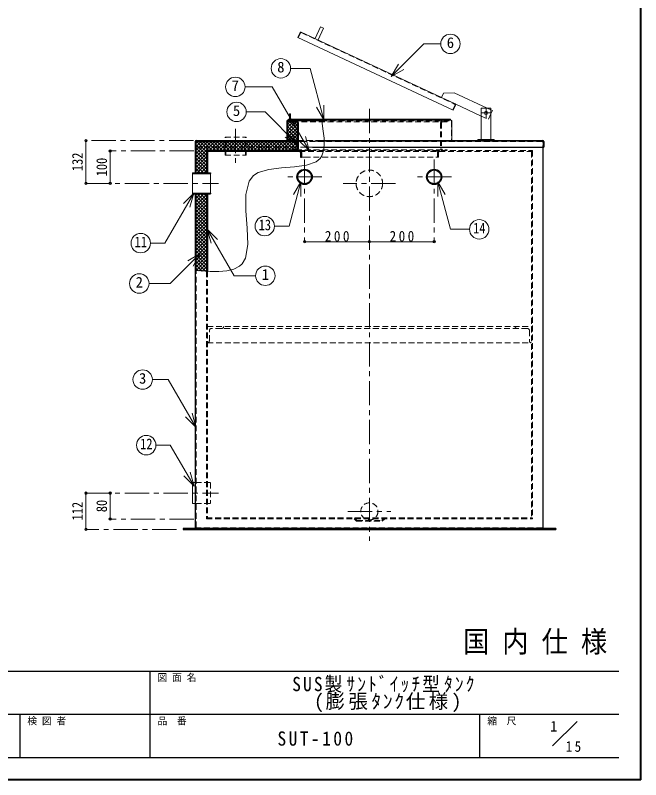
# Model space of a CAD drawing. Units: millimetres at full size, sheet at 1:15. Extents: x -3184 to 2891, y -2037 to 2178.
# Drawn here: x 960 to 2891, y -2037 to 322 of the extents above; entities that cross this region are included whole.
import ezdxf
from ezdxf.enums import TextEntityAlignment as Align

# ---------------------------------------------------------------- set-up
doc = ezdxf.new("R2010")
doc.units = ezdxf.units.MM
doc.header["$LTSCALE"] = 15
doc.header["$PDMODE"] = 32
doc.header["$PDSIZE"] = 7.5
doc.linetypes.add('CHAIN1', pattern=[8, 5, -1, 1, -1])
doc.linetypes.add('DASHED1', pattern=[1.8, 1.2, -0.6])
doc.layers.add('0-0', color=7, linetype='Continuous', lineweight=18)
doc.styles.add('ＭＳ ゴシック', font='')
doc.styles.get('ＭＳ ゴシック').set_extended_font_data('MS Gothic')

msp = doc.modelspace()

# ---------------------------------------------------------------- linework, layer by layer
at = {"layer": '0-0', "color": 1, "lineweight": 40}
for q in [(2890.8, 2177.87), (-3184.2, -2037.13)]:
    msp.add_line((2890.8, -2037.13), q, dxfattribs=at)
at = {"layer": '0-0', "color": 4, "lineweight": 9}
for p, q in [((1902.74, 286.53), (1885.83, 250.28)), ((2281.88, 82.15), (2275.54, 68.56)), ((2318.14, 48.69), (2398.3, 11.31)), ((2428.3, 30.43), (2433.23, 28.13)), ((2433.23, 28.13), (2428.3, 17.54)), ((1813.3, 1.37), (2303.3, 1.37)), ((2293.3, 1.37), (2293.3, -1.63)), ((2303.3, 1.37), (2303.3, -1.63)), ((1799.8, -24.43), (1818.1, -6.13)), ((1799.8, -13.82), (1807.49, -6.13)), ((1799.8, -35.04), (1828.47, -6.37)), ((1799.8, -8.91), (1830.3, -39.41)), ((1799.8, -45.64), (1830.3, -15.14)), ((1799.8, -19.52), (1830.3, -50.02)), ((1807.62, -6.13), (1830.3, -28.81)), ((1818.23, -6.13), (1830.3, -18.2)), ((1799.8, -56.25), (1830.3, -25.75)), ((1799.8, -30.13), (1830.3, -60.63)), ((1799.8, -40.73), (1823.69, -64.63)), ((1802.02, -64.63), (1830.3, -36.36)), ((1812.63, -64.63), (1830.3, -46.96)), ((1178.3, -196.63), (1178.3, -64.63)), ((1518.3, -125.62), (1576.29, -67.63)), ((1518.3, -115.01), (1565.68, -67.63)), ((1518.3, -104.4), (1555.07, -67.63)), ((1518.3, -93.8), (1544.47, -67.63)), ((1518.3, -83.19), (1533.86, -67.63)), ((1518.3, -72.59), (1523.25, -67.63)), ((1519.22, -67.75), (1550.3, -98.83)), ((1529.71, -67.63), (1557.71, -95.63)), ((1540.32, -67.63), (1568.32, -95.63)), ((1550.92, -67.63), (1578.92, -95.63)), ((1558.89, -95.63), (1586.89, -67.63)), ((1561.53, -67.63), (1589.53, -95.63)), ((1569.5, -95.63), (1597.5, -67.63)), ((1572.13, -67.63), (1600.13, -95.63)), ((1580.11, -95.63), (1608.11, -67.63)), ((1582.74, -67.63), (1610.74, -95.63)), ((1590.71, -95.63), (1618.71, -67.63)), ((1593.35, -67.63), (1621.35, -95.63)), ((1601.32, -95.63), (1629.32, -67.63)), ((1603.95, -67.63), (1631.95, -95.63)), ((1611.93, -95.63), (1639.93, -67.63)), ((1614.56, -67.63), (1642.56, -95.63)), ((1622.53, -95.63), (1650.53, -67.63)), ((1625.17, -67.63), (1653.17, -95.63)), ((1633.14, -95.63), (1661.14, -67.63)), ((1635.77, -67.63), (1663.77, -95.63)), ((1643.75, -95.63), (1671.75, -67.63)), ((1646.38, -67.63), (1674.38, -95.63)), ((1654.35, -95.63), (1682.35, -67.63)), ((1656.99, -67.63), (1684.99, -95.63)), ((1664.96, -95.63), (1692.96, -67.63)), ((1667.59, -67.63), (1695.59, -95.63)), ((1675.57, -95.63), (1703.57, -67.63)), ((1678.2, -67.63), (1706.2, -95.63)), ((1686.17, -95.63), (1714.17, -67.63)), ((1688.81, -67.63), (1716.81, -95.63)), ((1696.78, -95.63), (1724.78, -67.63)), ((1699.41, -67.63), (1727.41, -95.63)), ((1707.39, -95.63), (1735.39, -67.63)), ((1710.02, -67.63), (1738.02, -95.63)), ((1717.99, -95.63), (1745.99, -67.63)), ((1720.63, -67.63), (1748.63, -95.63)), ((1728.6, -95.63), (1756.6, -67.63)), ((1731.23, -67.63), (1759.23, -95.63)), ((1739.2, -95.63), (1767.2, -67.63)), ((1741.84, -67.63), (1769.84, -95.63)), ((1749.81, -95.63), (1777.81, -67.63)), ((1752.45, -67.63), (1780.45, -95.63)), ((1760.42, -95.63), (1788.42, -67.63)), ((1763.05, -67.63), (1791.05, -95.63)), ((1771.02, -95.63), (1799.02, -67.63)), ((1773.66, -67.63), (1801.66, -95.63)), ((1781.63, -95.63), (1809.63, -67.63)), ((1784.27, -67.63), (1812.27, -95.63)), ((1792.24, -95.63), (1820.24, -67.63)), ((1794.87, -67.63), (1819.87, -92.63)), ((1799.8, -51.34), (1813.09, -64.63)), ((1799.8, -61.95), (1802.48, -64.63)), ((1802.84, -95.63), (1830.3, -68.18)), ((1805.48, -67.63), (1829.51, -91.66)), ((1816.09, -67.63), (1830.3, -81.84)), ((1823.24, -64.63), (1830.3, -57.57)), ((1826.69, -67.63), (1830.3, -71.23)), ((1518.3, -77.43), (1550.3, -109.43)), ((1518.3, -88.04), (1550.3, -120.04)), ((1816.45, -92.63), (1830.3, -78.78)), ((1827.06, -92.63), (1830.3, -89.39)), ((1253.3, -96.63), (1253.3, -196.63)), ((1518.3, -98.65), (1550.3, -130.65)), ((1518.3, -136.22), (1550.3, -104.22)), ((1518.3, -109.25), (1550.3, -141.25)), ((1518.3, -146.83), (1550.3, -114.83)), ((1518.3, -119.86), (1550.3, -151.86)), ((1518.3, -157.44), (1550.3, -125.44)), ((1518.3, -130.47), (1550.3, -162.47)), ((1518.3, -141.07), (1541.36, -164.13)), ((1522.21, -164.13), (1550.3, -136.04)), ((1518.3, -151.68), (1530.75, -164.13)), ((1518.3, -162.29), (1520.14, -164.13)), ((1532.82, -164.13), (1550.3, -146.65)), ((1543.43, -164.13), (1550.3, -157.26)), ((1518.3, -252.9), (1542.07, -229.13)), ((1518.3, -242.29), (1531.46, -229.13)), ((1518.3, -231.68), (1520.85, -229.13)), ((1518.3, -263.5), (1550.3, -231.5)), ((1521.5, -229.13), (1550.3, -257.93)), ((1532.11, -229.13), (1550.3, -247.32)), ((1542.72, -229.13), (1550.3, -236.71)), ((1518.3, -236.53), (1550.3, -268.53)), ((1518.3, -274.11), (1550.3, -242.11)), ((1518.3, -247.14), (1550.3, -279.14)), ((1518.3, -284.72), (1550.3, -252.72)), ((1518.3, -257.75), (1550.3, -289.75)), ((1518.3, -295.32), (1550.3, -263.32)), ((1518.3, -268.35), (1550.3, -300.35)), ((1518.3, -305.93), (1550.3, -273.93)), ((1518.3, -278.96), (1550.3, -310.96)), ((1518.3, -316.54), (1550.3, -284.54)), ((1518.3, -289.56), (1550.3, -321.56)), ((1518.3, -327.14), (1550.3, -295.14)), ((1518.3, -300.17), (1550.3, -332.17)), ((1518.3, -337.75), (1550.3, -305.75)), ((1518.3, -310.78), (1550.3, -342.78)), ((1518.3, -348.36), (1550.3, -316.36)), ((1518.3, -321.38), (1550.3, -353.38)), ((1518.3, -358.96), (1550.3, -326.96)), ((1518.3, -331.99), (1550.3, -363.99)), ((1518.3, -369.57), (1550.3, -337.57)), ((1518.3, -342.6), (1550.3, -374.6)), ((1518.3, -380.18), (1550.3, -348.18)), ((1518.3, -353.2), (1550.3, -385.2)), ((1518.3, -390.78), (1550.3, -358.78)), ((1518.3, -363.81), (1550.3, -395.81)), ((1518.3, -401.39), (1550.3, -369.39)), ((1518.3, -374.42), (1550.3, -406.42)), ((1518.3, -412), (1550.3, -380)), ((1518.3, -385.02), (1550.3, -417.02)), ((1518.3, -422.6), (1550.3, -390.6)), ((1518.3, -395.63), (1550.3, -427.63)), ((1518.3, -433.21), (1550.3, -401.21)), ((1518.3, -406.24), (1550.3, -438.24)), ((1518.3, -443.82), (1550.3, -411.82)), ((1518.3, -416.84), (1550.3, -448.84)), ((1518.3, -454.42), (1550.3, -422.42)), ((1518.3, -427.45), (1550.3, -459.45)), ((1518.3, -465.03), (1550.3, -433.03)), ((1518.3, -438.06), (1547.84, -467.6)), ((1527.4, -466.54), (1550.3, -443.64)), ((1518.3, -448.66), (1536.71, -467.07)), ((1518.3, -459.27), (1525.44, -466.41)), ((1537.43, -467.11), (1550.3, -454.24)), ((1547.56, -467.59), (1550.3, -464.85)), ((1178.3, -1264.63), (1178.3, -1152.63)), ((1253.3, -1152.63), (1253.3, -1232.63))]:
    msp.add_line(p, q, dxfattribs=at)
at = {"layer": '0-0'}
for p, q in [((1839.25, 268.69), (1832.06, 253.29)), ((1843.24, 270.14), (2318.14, 48.69)), ((1832.06, 253.29), (2312.41, 29.3)), ((2120.58, 132.82), (2221.75, 234)), ((2273.49, 234), (2221.75, 234)), ((2120.58, 132.82), (2143.08, 171.8)), ((1810.11, 158.47), (1870.41, 158.47)), ((1912.87, 0.02), (1870.41, 158.47)), ((2120.58, 132.82), (2159.55, 155.32)), ((1669.44, 101.08), (1753.72, 101.08)), ((1867.29, -95.63), (1753.72, 101.08)), ((1673.33, 24.05), (1731.12, 24.05)), ((1831.87, -76.69), (1731.12, 24.05)), ((1912.87, 0.02), (1890.37, 38.99)), ((1912.87, 0.02), (1912.87, 45.02)), ((2319.59, 44.71), (2312.41, 29.3)), ((2398.3, 35.87), (2398.3, -61.63)), ((2398.3, 35.87), (2428.3, 35.87)), ((2428.3, 35.87), (2428.3, -61.63)), ((1806.8, 18.37), (1806.8, 1.37)), ((1806.8, 18.37), (1809.8, 18.37)), ((1809.8, 1.37), (1809.8, 18.37)), ((1813.3, 1.37), (1813.3, -1.63)), ((1818.3, -1.63), (2305.3, -1.63)), ((1903.92, -3.13), (1827.3, -3.13)), ((2308.3, -4.63), (2308.3, -64.63)), ((1831.87, -76.69), (1809.37, -37.72)), ((1831.87, -76.69), (1792.9, -54.19)), ((1867.29, -95.63), (1835.47, -63.81)), ((1867.29, -95.63), (1855.65, -52.16)), ((2388.3, -61.63), (2388.3, -64.63)), ((1869.86, -95.63), (1837.3, -95.63)), ((1843.3, -115.63), (1853.74, -115.63)), ((1507.05, -166.38), (1507.05, -226.88)), ((1563.05, -166.38), (1563.05, -226.88)), ((1841.79, -192.03), (1819.29, -231)), ((1841.79, -192.03), (1841.79, -237.03)), ((2264.8, -192.03), (2264.8, -237.03)), ((2264.8, -192.03), (2287.3, -231)), ((1511.1, -226.77), (1422.03, -381.05)), ((1511.1, -226.77), (1479.28, -258.59)), ((1511.1, -226.77), (1499.45, -270.24)), ((1552.95, -337.62), (1564.6, -381.09)), ((1552.95, -337.62), (1584.77, -369.44)), ((1552.95, -337.62), (1636.15, -481.72)), ((1422.03, -381.05), (1377.5, -381.05)), ((1531.4, -413.13), (1438.87, -505.66)), ((1531.4, -413.13), (1492.43, -435.63)), ((1531.4, -413.13), (1508.9, -452.1)), ((1702.16, -481.72), (1636.15, -481.72)), ((1373.06, -505.66), (1438.87, -505.66)), ((1383.5, -802.18), (1432.72, -802.18)), ((1517.73, -949.43), (1432.72, -802.18)), ((1517.73, -949.43), (1485.91, -917.61)), ((1517.73, -949.43), (1506.08, -905.96)), ((1438.8, -1004.56), (1394.57, -1004.56)), ((1512.09, -1131.52), (1438.8, -1004.56)), ((1512.09, -1131.52), (1480.27, -1099.7)), ((1512.09, -1131.52), (1500.45, -1088.05)), ((1507.05, -1120.13), (1516.8, -1120.13)), ((2618.97, -1932.89), (2694.73, -1857.13))]:
    msp.add_line(p, q, dxfattribs=at)
at = {"layer": '0-0', "color": 4, "linetype": 'DASHED1', "lineweight": 9}
for p, q in [((1833.42, 252.65), (1840.61, 268.06)), ((1842.6, 268.78), (2317.51, 47.33)), ((2318.23, 45.34), (2311.05, 29.93)), ((2428.3, 30.43), (2416.62, 35.87)), ((1806.8, 1.37), (1806.8, -1.63)), ((1809.8, -1.63), (1809.8, 1.37)), ((2398.3, 11.31), (2420.55, 0.94)), ((2428.3, 17.54), (2420.55, 0.94)), ((1904, -3.13), (2305.3, -3.13)), ((2273.3, -9.13), (2273.3, -89.63)), ((2276.3, -9.13), (2276.3, -89.63)), ((2288.3, -1.63), (2288.3, -3.13)), ((2306.8, -4.63), (2306.8, -64.63)), ((1610.05, -109.63), (1610.05, -53.63)), ((1670.55, -109.63), (1670.55, -53.63)), ((1672.8, -109.63), (1672.8, -53.63)), ((1607.8, -109.63), (1672.8, -109.63)), ((1553.3, -638.63), (2553.3, -638.63)), ((1559.3, -682.63), (1559.3, -650.63)), ((2541.3, -644.63), (1565.3, -644.63)), ((2547.3, -650.63), (2547.3, -682.63)), ((1553.3, -688.63), (2553.3, -688.63)), ((1516.8, -1120.13), (1563.05, -1120.13)), ((1563.05, -1120.13), (1563.05, -1185.13)), ((1516.8, -1185.13), (1563.05, -1185.13)), ((2006.05, -1231.63), (2013.4, -1239.63)), ((2007.37, -1228.63), (2014.72, -1236.63)), ((2013.4, -1239.63), (2093.19, -1239.63)), ((2014.72, -1236.63), (2091.88, -1236.63)), ((2099.22, -1228.63), (2091.88, -1236.63)), ((2100.54, -1231.63), (2093.19, -1239.63))]:
    msp.add_line(p, q, dxfattribs=at)
at = {"layer": '0-0', "color": 4, "linetype": 'CHAIN1', "lineweight": 9}
for p, q in [((2053.3, 33.37), (2053.3, -1299.63)), ((2413.3, 35.87), (2413.3, 5.87)), ((2428.3, 20.87), (2398.3, 20.87)), ((1640.3, -28.63), (1640.3, -134.63)), ((1510.3, -64.63), (1178.3, -64.63)), ((1511.8, -96.63), (1253.3, -96.63)), ((1853.3, -123.13), (1853.3, -376.63)), ((2253.3, -123.13), (2253.3, -376.63)), ((1906.8, -176.63), (1799.8, -176.63)), ((2306.8, -176.63), (2199.8, -176.63)), ((1178.3, -196.63), (1588.05, -196.63)), ((2134.3, -196.63), (1972.3, -196.63)), ((1178.3, -1152.63), (1588.05, -1152.63)), ((1986.8, -1209.13), (2119.8, -1209.13)), ((1511.8, -1232.63), (1253.3, -1232.63)), ((1458.3, -1264.63), (1178.3, -1264.63))]:
    msp.add_line(p, q, dxfattribs=at)
at = {"layer": '0-0', "color": 5, "lineweight": 25}
for p, q in [((1798.3, -4.63), (1798.3, -64.63)), ((1799.8, -4.63), (1799.8, -64.63)), ((1801.3, -1.63), (1818.3, -1.63)), ((1827.3, -3.13), (1801.3, -3.13)), ((1803.3, -6.13), (1803.3, -3.13)), ((1827.3, -6.13), (1803.3, -6.13)), ((1818.3, -1.63), (1818.3, -3.13)), ((1830.3, -9.13), (1830.3, -89.63)), ((1833.3, -9.13), (1833.3, -89.63)), ((1515.3, -67.63), (1515.3, -84.63)), ((1516.8, -164.13), (1516.8, -67.63)), ((1518.3, -64.63), (1818.3, -64.63)), ((1818.3, -66.13), (1518.3, -66.13)), ((1518.3, -164.13), (1518.3, -69.13)), ((1818.3, -64.63), (1818.3, -67.63)), ((1818.3, -64.63), (1830.3, -64.63)), ((1830.3, -66.13), (1818.3, -66.13)), ((1887.05, -64.63), (2588.3, -64.63)), ((2591.3, -67.63), (2591.3, -84.63)), ((1515.3, -84.63), (1516.8, -84.63)), ((1877.98, -84.63), (2591.3, -84.63)), ((2589.8, -1260.13), (2589.8, -84.63)), ((1550.3, -95.63), (1550.3, -164.13)), ((1837.3, -95.63), (1550.3, -95.63)), ((1837.3, -98.63), (1550.3, -98.63)), ((1553.3, -98.63), (1553.3, -164.13)), ((1840.3, -101.63), (1840.3, -115.63)), ((1840.3, -115.63), (1843.3, -115.63)), ((1843.3, -101.63), (1843.3, -115.63)), ((1507.05, -164.13), (1563.05, -164.13)), ((1507.05, -164.13), (1507.05, -166.38)), ((1563.05, -164.13), (1563.05, -166.38)), ((1507.05, -166.38), (1563.05, -166.38)), ((1507.05, -226.88), (1507.05, -229.13)), ((1507.05, -226.88), (1563.05, -226.88)), ((1507.05, -229.13), (1563.05, -229.13)), ((1516.8, -1260.13), (1516.8, -229.13)), ((1518.3, -465.96), (1518.3, -229.13)), ((1550.3, -229.13), (1550.3, -467.72)), ((1553.3, -229.13), (1553.3, -467.86)), ((1563.05, -226.88), (1563.05, -229.13)), ((1478.3, -1261.63), (1478.3, -1264.63)), ((2628.3, -1261.63), (1478.3, -1261.63)), ((1478.3, -1264.63), (2628.3, -1264.63)), ((1508.3, -1261.63), (1508.3, -1264.63)), ((2598.3, -1261.63), (2598.3, -1264.63)), ((2628.3, -1261.63), (2628.3, -1264.63))]:
    msp.add_line(p, q, dxfattribs=at)
at = {"layer": '0-0', "linetype": 'DASHED1'}
for p, q in [((1833.3, -64.63), (1887.05, -64.63)), ((1886.54, -66.13), (1833.3, -66.13)), ((1886.54, -66.13), (2588.3, -66.13)), ((2288.3, -64.63), (2288.3, -67.63)), ((2568.3, -66.13), (2568.3, -67.63)), ((2588.3, -1258.63), (2588.3, -69.13)), ((2589.8, -84.63), (2589.8, -67.63)), ((1516.8, -84.63), (1877.64, -84.63)), ((1837.3, -98.63), (2269.3, -98.63)), ((1853.74, -115.63), (2266.3, -115.63)), ((1869.86, -95.63), (2556.3, -95.63)), ((2263.3, -101.63), (2263.3, -115.63)), ((2266.3, -101.63), (2266.3, -115.63)), ((2269.3, -98.63), (2556.3, -98.63)), ((2553.3, -98.63), (2553.3, -1228.63)), ((2556.3, -95.63), (2556.3, -1231.63)), ((1518.3, -1258.63), (1518.3, -465.96)), ((1550.3, -467.72), (1550.3, -1231.63)), ((1553.3, -467.86), (1553.3, -1228.63)), ((1550.3, -1228.63), (2556.3, -1228.63)), ((1550.3, -1231.63), (2556.3, -1231.63)), ((2586.8, -1260.13), (1519.8, -1260.13)), ((1538.3, -1260.13), (1538.3, -1261.63)), ((2569.8, -1261.63), (2569.8, -1260.13))]:
    msp.add_line(p, q, dxfattribs=at)
at = {"layer": '0-0', "color": 6, "lineweight": 25}
for p, q in [((-3116.7, -1701.77), (2823.3, -1701.77)), ((1376.87, -1969.63), (1376.87, -1701.77)), ((2823.3, -1835.7), (-230.27, -1835.7)), ((975.08, -1969.63), (975.08, -1835.7)), ((2394.73, -1969.63), (2394.73, -1835.7)), ((2823.3, -1969.63), (-3116.7, -1969.63))]:
    msp.add_line(p, q, dxfattribs=at)
at = {"layer": '0-0', "color": 4, "lineweight": 9}
for points in [[(1902.74, 286.53), (1911.8, 282.31), (1894.89, 246.05)], [(2281.88, 82.15), (2315.41, 83.07), (2416.62, 35.87)], [(1853.3, -376.63), (2053.3, -376.63), (2253.3, -376.63)]]:
    msp.add_lwpolyline(points, dxfattribs=at)
at = {"layer": '0-0'}
for points in [[(1905.34, 1.37), (1907.63, -12.21), (1911.16, -35.28), (1913.52, -57.39), (1914, -77.94), (1911.84, -96.32), (1906.33, -111.92), (1901.3, -119.46), (1888.95, -129.84), (1859.05, -140.68), (1821.94, -145.77), (1781.92, -148.77), (1743.27, -153.33), (1710.29, -163.12), (1695.44, -172.63), (1682.05, -190.08), (1671.71, -231.32), (1671.94, -281.59), (1676.26, -334.98), (1678.2, -385.55), (1671.29, -427.38), (1660.67, -445.3), (1652.61, -452.44), (1634.98, -461.22), (1613.39, -466.23), (1588.7, -468.31), (1561.78, -468.26), (1533.49, -466.92), (1516.8, -465.87)], [(1813.3, 1.37), (1803.3, 1.37), (1803.3, -1.63)], [(2388.3, -61.63), (2438.3, -61.63), (2438.3, -64.63)], [(1841.79, -192.03), (1805.22, -328.51), (1760.32, -328.51)], [(2264.8, -192.03), (2304, -338.33), (2362.44, -338.33)], [(1507.05, -1120.13), (1507.05, -1185.13), (1516.8, -1185.13)]]:
    msp.add_lwpolyline(points, dxfattribs=at)
at = {"layer": '0-0', "color": 4, "linetype": 'DASHED1', "lineweight": 9}
for points in [[(2293.3, -3.13), (2293.3, -6.13), (1827.3, -6.13)], [(1607.8, -109.63), (1607.8, -53.63), (1672.8, -53.63)], [(1827.3, -92.63), (2293.3, -92.63), (2293.3, -95.63)]]:
    msp.add_lwpolyline(points, dxfattribs=at)
at = {"layer": '0-0', "color": 5, "lineweight": 25}
for points in [[(1519.8, -67.63), (1818.3, -67.63), (1830.3, -67.63)], [(1827.3, -92.63), (1813.3, -92.63), (1813.3, -95.63)]]:
    msp.add_lwpolyline(points, dxfattribs=at)
at = {"layer": '0-0', "linetype": 'DASHED1'}
msp.add_lwpolyline([(2586.8, -67.63), (1886.07, -67.63), (1833.3, -67.63)], dxfattribs=at)
at = {"layer": '0-0'}
for centre, radius in [((2303.49, 234), 30), ((1780.11, 158.47), 30), ((1639.44, 101.08), 30), ((1643.33, 24.05), 30), ((2413.3, 20.87), 5), ((1730.32, -328.51), 30), ((2392.44, -338.33), 30), ((1347.5, -381.05), 30), ((1732.16, -481.72), 30), ((1343.06, -505.66), 30), ((1353.5, -802.18), 30), ((1364.57, -1004.56), 30)]:
    msp.add_circle(centre, radius, dxfattribs=at)
at = {"layer": '0-0', "color": 5, "lineweight": 25}
for centre, radius in [((1853.3, -176.63), 23.5), ((1853.3, -176.63), 21.35), ((2253.3, -176.63), 23.5), ((2253.3, -176.63), 21.35)]:
    msp.add_circle(centre, radius, dxfattribs=at)
at = {"layer": '0-0', "color": 4, "linetype": 'DASHED1', "lineweight": 9}
for centre, radius in [((2053.3, -196.63), 41), ((2053.3, -1209.13), 26.5)]:
    msp.add_circle(centre, radius, dxfattribs=at)
at = {"layer": '0-0'}
for centre, start, end in [((1841.97, 267.42), 65, 155), ((2316.87, 45.97), 335, 65), ((2305.3, -4.63), 0, 90)]:
    msp.add_arc(centre, 3, start, end, dxfattribs=at)
at = {"layer": '0-0', "color": 4, "linetype": 'DASHED1', "lineweight": 9}
for centre, radius, start, end in [((1841.97, 267.42), 1.5, 65, 155), ((2316.87, 45.97), 1.5, 335, 65), ((2279.3, -9.13), 6, 90, 180), ((2279.3, -9.13), 3, 90, 180), ((2305.3, -4.63), 1.5, 0, 90), ((2279.3, -89.63), 6, 180, 270), ((2279.3, -89.63), 3, 180, 270), ((1565.3, -650.63), 6, 90, 180), ((1597.3, -638.63), 6, 270, 0), ((2509.3, -638.63), 6, 180, 270), ((2541.3, -650.63), 6, 0, 90), ((1553.3, -682.63), 6, 270, 0), ((2553.3, -682.63), 6, 180, 270)]:
    msp.add_arc(centre, radius, start, end, dxfattribs=at)
at = {"layer": '0-0', "color": 5, "lineweight": 25}
for centre, radius, start, end in [((1801.3, -4.63), 3, 90, 180), ((1801.3, -4.63), 1.5, 90, 180), ((1827.3, -9.13), 6, 0, 90), ((1827.3, -9.13), 3, 0, 90), ((1518.3, -67.63), 3, 90, 180), ((1518.3, -67.63), 1.5, 90, 180), ((1519.8, -69.13), 3, 90, 180), ((1519.8, -69.13), 1.5, 90, 180), ((2588.3, -67.63), 3, 0, 90), ((1827.3, -89.63), 6, 270, 0), ((1827.3, -89.63), 3, 270, 0), ((1837.3, -101.63), 6, 0, 90), ((1837.3, -101.63), 3, 0, 90), ((1518.3, -1260.13), 1.5, 180, 270), ((2588.3, -1260.13), 1.5, 270, 0)]:
    msp.add_arc(centre, radius, start, end, dxfattribs=at)
at = {"layer": '0-0', "linetype": 'DASHED1'}
for centre, radius, start, end in [((2586.8, -69.13), 3, 0, 90), ((2586.8, -69.13), 1.5, 0, 90), ((2588.3, -67.63), 1.5, 0, 90), ((2269.3, -101.63), 6, 90, 180), ((2269.3, -101.63), 3, 90, 180), ((1519.8, -1258.63), 1.5, 180, 270), ((2586.8, -1258.63), 1.5, 270, 0)]:
    msp.add_arc(centre, radius, start, end, dxfattribs=at)
at = {"layer": '0-0', "color": 4}
for p in [(1178.3, -64.63), (1253.3, -96.63), (1178.3, -196.63), (1253.3, -196.63), (1853.3, -376.63), (2053.3, -376.63), (2253.3, -376.63), (1178.3, -1152.63), (1253.3, -1152.63), (1253.3, -1232.63), (1178.3, -1264.63)]:
    msp.add_point(p, dxfattribs=at)

# ---------------------------------------------------------------- texts
at = {"layer": '0-0', "style": 'ＭＳ ゴシック'}
for s, height, p in [('6', 32.99, (2292.24, 211.5)), ('8', 32.99, (1768.86, 135.97)), ('7', 32.99, (1628.19, 78.58)), ('5', 32.99, (1632.08, 1.55)), ('1', 32.99, (1720.91, -504.22)), ('2', 32.99, (1331.81, -528.16)), ('3', 32.99, (1342.25, -824.68)), ('図 面 名', 21.99, (1399.37, -1739.27)), ('検 図 者', 21.99, (997.58, -1873.2)), ('品\u3000番', 21.99, (1399.37, -1873.2)), ('縮\u3000尺', 21.99, (2417.23, -1873.2)), ('1', 32.99, (2611.35, -1898.42))]:
    msp.add_text(s, height=height, dxfattribs=at).set_placement(p, align=Align.BOTTOM_LEFT)
at = {"layer": '0-0', "style": 'ＭＳ ゴシック', "width": 0.85}
for s, p in [('132', (1178.3, -158.76)), ('100', (1253.3, -174.76)), ('80', (1253.3, -1211.38)), ('112', (1178.3, -1236.76))]:
    msp.add_text(s, height=32.99, rotation=90, dxfattribs=at).set_placement(p, align=Align.BOTTOM_LEFT)
at = {"layer": '0-0', "style": 'ＭＳ ゴシック'}
for s, height, width, p in [('13', 32.99, 0.85, (1711.57, -351.01)), ('14', 32.99, 0.85, (2373.69, -360.83)), ('11', 32.99, 0.85, (1328.75, -403.55)), ('12', 32.99, 0.85, (1345.82, -1027.06)), ('国 内 仕 様', 65.98, 0.9, (2342.15, -1663.59))]:
    msp.add_text(s, height=height, dxfattribs=dict(at, width=width)).set_placement(p, align=Align.BOTTOM_LEFT)
at = {"layer": '0-0', "attachment_point": 7, "style": 'ＭＳ ゴシック'}
for s, insert, char_height in [('\\T1.38;\\W0.9;200', (1915.8, -376.63), 32.99), ('\\T1.38;\\W0.9;200', (2115.8, -376.63), 32.99), ('\\T1.24;\\W0.9;SUS製ｻﾝﾄﾞｲｯﾁ型ﾀﾝｸ', (1815.08, -1768.74), 43.99), ('\\T1.18;(膨張ﾀﾝｸ仕様)', (1882.58, -1828.74), 43.99), ('\\T1.28;\\W0.9;SUT-100', (1769.55, -1932.67), 43.99), ('\\T1.36;\\W0.9;15', (2659.3, -1951.48), 32.99)]:
    msp.add_mtext(s, dxfattribs=dict(at, insert=insert, char_height=char_height))

doc.saveas('drawing.dxf')
